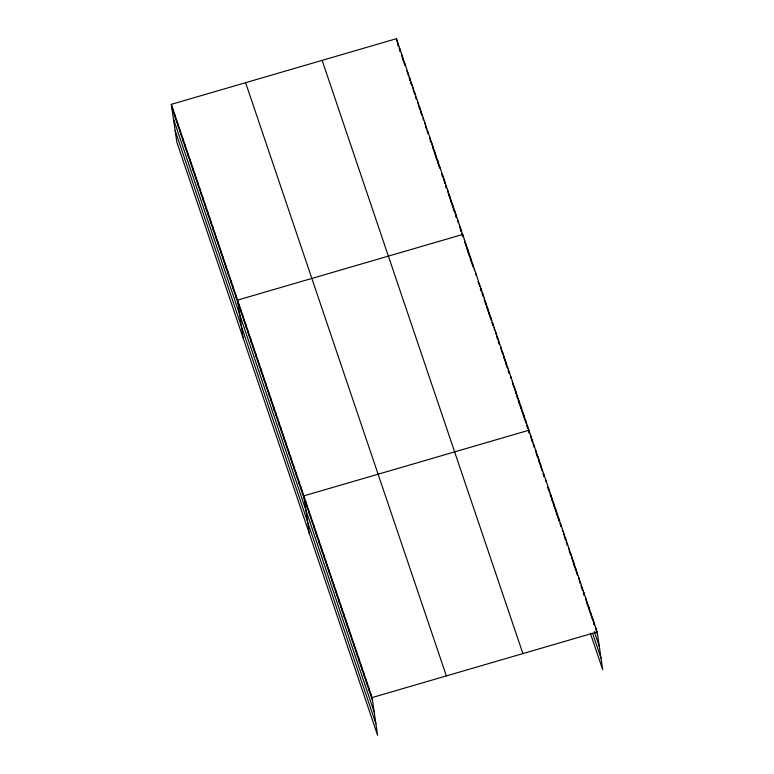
<?xml version="1.0" encoding="UTF-8"?>
<svg xmlns="http://www.w3.org/2000/svg" width="774" height="774" viewBox="0 0 774 774"><rect width="100%" height="100%" fill="white"/><g stroke="black" fill="none" stroke-linecap="round" stroke-linejoin="round"><path stroke-width="1.16" d="M171.315 104.345L372.091 697.577L377.586 735.3L176.82 142.077L171.315 104.345L396.414 38.7L597.18 631.923L602.685 669.655L590.359 633.248M372.091 697.577L597.18 631.923M399.152 48.452L400.148 51.384L399.723 48.491M402.132 57.257L403.457 61.175L403.031 58.273M403.786 62.152L404.783 65.093M406.776 70.966L407.763 73.898M409.088 77.816L410.085 80.748L409.659 77.855M410.742 82.712L411.739 85.643L411.313 82.75M413.732 91.516L414.719 94.457M415.386 96.411L416.373 99.353M418.366 105.225L419.692 109.134M425.323 125.775L426.319 128.716M426.977 130.671L427.974 133.602M429.957 139.475L430.954 142.416M435.259 155.139L436.584 159.057L436.159 156.155M436.913 160.034L438.239 163.953L437.823 161.05M438.577 164.93L439.564 167.861M441.557 173.734L442.544 176.675M445.534 185.479L446.521 188.421L446.105 185.528M448.514 194.293L449.839 198.212L449.413 195.309M450.168 199.189L451.165 202.12M451.494 203.107L452.819 207.016M453.148 207.993L454.473 211.912M460.104 228.553L461.101 231.484M461.759 233.448L462.755 236.38M464.739 242.252L466.064 246.171M466.403 247.148L469.712 256.939L469.286 254.036M470.041 257.916L471.366 261.835L470.95 258.932M471.695 262.812L473.02 266.73L472.604 263.828M477.993 281.407L478.99 284.348M480.315 288.257L481.302 291.198L480.886 288.296M481.97 293.153L482.966 296.094L482.541 293.191M484.95 301.966L485.946 304.898M486.604 306.862L487.601 309.793M487.93 310.771L489.255 314.689M489.584 315.666L490.581 318.607M491.906 322.516L492.903 325.457L492.477 322.555M496.54 336.226L497.537 339.157M498.204 341.121L499.191 344.053M501.184 349.925L502.181 352.867M506.486 365.589L507.144 367.544M508.141 370.485L509.137 373.416M512.775 384.185L513.772 387.126M516.751 395.93L517.748 398.871L517.322 395.969M518.077 399.848L519.402 403.757L518.977 400.864M519.731 404.744L521.057 408.653L520.631 405.76M521.386 409.63L522.382 412.571M522.711 413.548L524.037 417.467M524.375 418.444L525.362 421.375M526.688 425.294L527.684 428.235L527.258 425.332M528.342 430.189L529.339 433.13L528.913 430.228L303.824 495.873L309.329 533.605M531.341 439.032L532.338 441.983M533.005 443.947L534.002 446.898M536.005 452.8L537.33 456.737M541.326 468.551L541.994 470.515M542.99 473.465L543.996 476.416M547.653 487.243L548.65 490.194M549.985 494.131L550.982 497.082L550.566 494.18M551.32 498.059L552.646 501.997L552.23 499.104M552.984 502.984L554.31 506.922L553.894 504.019M554.648 507.899L555.645 510.85M555.984 511.837L557.309 515.774M557.648 516.751L558.973 520.689M559.979 523.64L560.976 526.591L560.55 523.698M564.633 537.417L565.639 540.368M566.297 542.342L567.303 545.293M569.296 551.194L570.293 554.145M574.627 566.936L575.962 570.873L575.537 567.971M576.291 571.851L577.288 574.801M579.291 580.713L580.287 583.664M580.955 585.628L582.619 590.552L582.193 587.65M583.286 592.516L584.283 595.467L583.857 592.574M586.276 601.369L587.611 605.307L587.185 602.404M587.95 606.294L588.946 609.244M589.275 610.222L590.61 614.159M590.939 615.146L592.274 619.084M596.27 630.887L597.605 634.825M594.287 631.555L599.279 646.319M592.681 633.558L601.001 658.161M322.129 60.362L522.895 653.585M245.6 82.683L446.366 675.905M171.741 107.247L372.507 700.47M173.415 118.741L374.181 711.964M175.147 130.583L375.912 723.806M595.651 627.975L595.941 629.901M593.851 622.083L594.268 624.986L592.187 617.168M590.523 612.244L590.804 614.179M588.85 607.329L589.14 609.264M585.521 597.489L585.947 600.382M578.865 577.81L579.146 579.745M577.201 572.895L577.481 574.821M573.873 563.056L574.289 565.949L570.544 553.216M572.209 558.131L572.625 561.034M568.871 548.292L569.161 550.227M567.207 543.377L567.497 545.302M565.542 538.452L565.823 540.387M563.878 533.538L564.304 536.43M562.359 529.58L562.64 531.515M558.886 518.774L559.312 521.676M557.222 513.859L557.503 515.794M555.558 508.944L555.838 510.869M548.892 489.265L549.317 492.158M545.564 479.425L545.844 481.351M543.899 474.501L544.18 476.436M542.235 469.586L542.516 471.511M540.571 464.661L540.997 467.564L537.243 454.822M538.907 459.746L539.333 462.639M535.579 449.907L535.86 451.842M533.915 444.982L534.195 446.917M532.251 440.067L532.531 442.002M530.587 435.152L531.003 438.045M525.604 420.437L526.03 423.339M523.95 415.551L524.23 417.476M522.295 410.655L522.576 412.581M515.668 391.073L516.094 393.976L514.013 386.178M512.359 381.292L512.64 383.217M510.695 376.396L510.975 378.322M509.04 371.501L509.321 373.436M507.386 366.605L507.667 368.54M505.732 361.71L506.148 364.612L502.413 351.918M504.077 356.814L504.493 359.716M500.759 347.033L501.039 348.958M499.104 342.137L499.385 344.062M497.45 337.241L497.73 339.176M495.795 332.346L496.076 334.281M494.131 327.45L494.557 330.353M490.822 317.669L491.248 320.562M489.168 312.773L489.449 314.699M487.514 307.878L487.794 309.803M485.849 302.982L486.13 304.917M484.195 298.087L484.621 300.989M479.232 283.41L479.648 286.303M475.913 273.619L476.194 275.544M474.259 268.723L474.539 270.658M467.631 249.151L468.057 252.043M465.977 244.255L466.258 246.18M464.323 239.36L464.603 241.294M462.949 236.399L462.668 234.464L237.57 300.109L243.075 337.841M461.004 229.568L461.285 231.503M459.35 224.673L459.775 227.575M457.84 220.745L458.121 222.68M456.041 214.891L456.457 217.784L454.386 209.996M452.722 205.1L453.013 207.035M451.068 200.205L451.348 202.14M447.759 190.414L448.175 193.316M444.44 180.632L444.866 183.525L442.786 175.737M439.477 165.946L439.758 167.881M434.504 151.269L434.93 154.161L431.195 141.478M432.85 146.373L433.276 149.266M429.541 136.582L429.822 138.517M427.877 131.686L428.167 133.621M426.222 126.791L426.503 128.726M424.568 121.895L424.849 123.83M423.049 117.967L423.339 119.902M421.259 112.114L421.675 115.007L419.595 107.218M417.941 102.323L418.221 104.258M416.286 97.427L416.567 99.362M414.632 92.532L414.912 94.467M412.977 87.646L413.393 90.539M408.004 72.959L408.43 75.852M404.696 63.168L404.976 65.103M401.377 53.387L401.803 56.279M398.068 43.596L398.494 46.488L396.414 38.7M370.417 692.653L370.843 695.555M368.753 687.738L369.179 690.631M367.089 682.813L367.515 685.716M365.425 677.898L365.85 680.791M363.761 672.974L364.186 675.876M362.097 668.059L362.522 670.952M360.432 663.134L360.858 666.037M358.768 658.219L359.194 661.112M357.104 653.295L357.52 656.197M355.44 648.38L355.856 651.273M353.776 643.465L354.192 646.358M352.112 638.54L352.528 641.443M350.438 633.625L350.864 636.518M348.774 628.701L349.2 631.603M347.11 623.786L347.536 626.679M345.446 618.861L345.872 621.764M343.782 613.946L344.207 616.839M342.118 609.022L342.543 611.924M340.454 604.107L340.879 607M338.789 599.182L339.215 602.085M337.125 594.268L337.541 597.16M335.461 589.343L335.877 592.245M333.797 584.428L334.213 587.321M332.123 579.503L332.549 582.406M330.459 574.589L330.885 577.481M328.795 569.674L329.221 572.567M327.131 564.749L327.557 567.652M325.467 559.834L325.893 562.727M323.803 554.91L324.229 557.812M322.139 549.995L322.565 552.888M320.475 545.07L320.9 547.973M318.811 540.155L319.236 543.048M317.147 535.231L317.563 538.133M315.482 530.316L315.898 533.209M313.818 525.391L314.234 528.294M312.145 520.476L312.57 523.369M310.48 515.552L310.906 518.454M308.816 510.637L309.242 513.53M307.152 505.712L307.578 508.615M305.488 500.797L305.914 503.69M302.17 490.987L302.595 493.88M300.515 486.091L300.931 488.984M298.851 481.196L299.277 484.089M297.197 476.3L297.622 479.203M295.542 471.405L295.968 474.307M293.888 466.509L294.313 469.412M292.233 461.623L292.649 464.516M290.569 456.728L290.995 459.621M288.915 451.832L289.341 454.725M287.26 446.937L287.686 449.829M285.606 442.041L286.032 444.944M283.952 437.146L284.368 440.048M282.297 432.25L282.713 435.152M280.633 427.364L281.059 430.257M278.979 422.469L279.404 425.361M277.324 417.573L277.75 420.466M275.67 412.677L276.086 415.57M274.015 407.782L274.431 410.684M272.351 402.886L272.777 405.789M270.697 397.991L271.123 400.893M269.042 393.105L269.468 395.998M267.388 388.209L267.804 391.102M265.734 383.314L266.15 386.207M264.069 378.418L264.495 381.321M262.415 373.523L262.841 376.425M260.761 368.627L261.186 371.53M259.106 363.741L259.522 366.634M257.452 358.846L257.868 361.739M255.788 353.95L256.213 356.843M254.133 349.055L254.559 351.947M252.479 344.159L252.904 347.062M250.824 339.264L251.24 342.166M249.17 334.368L249.586 337.271M247.506 329.482L247.932 332.375M245.851 324.587L246.277 327.479M244.197 319.691L244.623 322.584M242.543 314.795L242.959 317.688M240.888 309.9L241.304 312.802M239.224 305.004L239.65 307.907M235.915 295.223L236.341 298.116M234.261 290.327L234.677 293.22M232.606 285.432L233.022 288.325M230.942 280.536L231.368 283.439M229.288 275.641L229.714 278.543M227.633 270.745L228.059 273.648M225.979 265.85L226.395 268.752M224.325 260.964L224.741 263.857M222.66 256.068L223.086 258.961M221.006 251.173L221.432 254.066M219.352 246.277L219.777 249.18M217.697 241.382L218.113 244.284M216.043 236.486L216.459 239.389M214.379 231.6L214.804 234.493M212.724 226.705L213.15 229.597M211.07 221.809L211.495 224.702M209.415 216.913L209.831 219.806M207.761 212.018L208.177 214.92M206.097 207.122L206.523 210.025M204.442 202.227L204.868 205.129M202.788 197.341L203.214 200.234M201.134 192.445L201.55 195.338M199.479 187.55L199.895 190.443M197.815 182.654L198.241 185.547M196.161 177.759L196.586 180.661M194.506 172.863L194.932 175.766M192.852 167.968L193.277 170.87M191.197 163.082L191.613 165.975M189.533 158.186L189.959 161.079M187.879 153.291L188.305 156.184M186.224 148.395L186.65 151.298M184.57 143.5L184.996 146.402M182.916 138.604L183.332 141.507M181.251 133.718L181.677 136.611M179.597 128.823L180.023 131.715M177.943 123.927L178.368 126.82M176.288 119.032L176.714 121.924M174.634 114.136L175.05 117.038M172.97 109.24L173.395 112.143"/></g></svg>
